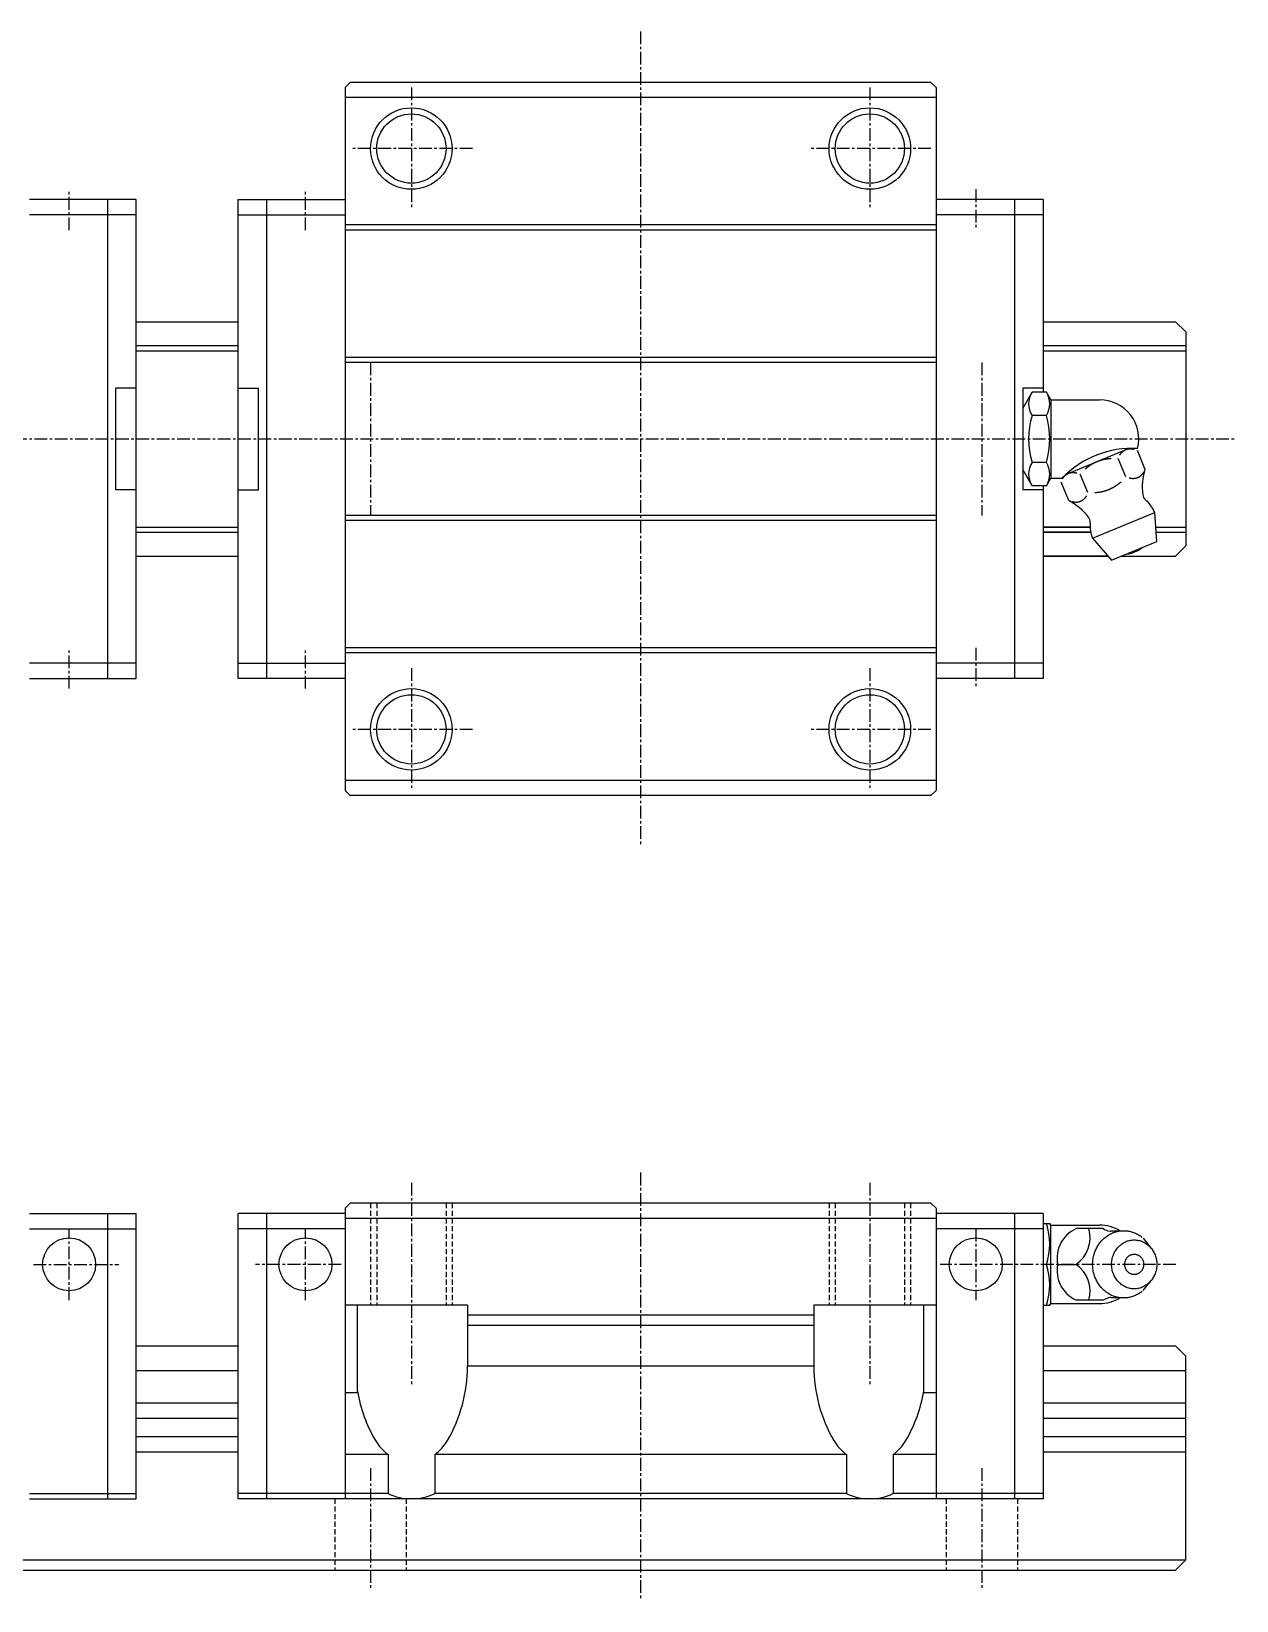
# Model space of a CAD drawing. Extents: x 10 to 349, y 10 to 201.
# Drawn here: x 230.7 to 349, y 47 to 201 of the extents above; entities that cross this region are included whole.
import ezdxf

# ---------------------------------------------------------------- set-up
doc = ezdxf.new("R2010")
doc.units = 0
doc.linetypes.add('CENTER', pattern=[2, 1.25, -0.25, 0.25, -0.25])
doc.linetypes.add('DASHED', pattern=[0.75, 0.5, -0.25])
doc.layers.get('0').update_dxf_attribs({"linetype": 'CONTINUOUS'})
doc.layers.add('CENTER', color=1, linetype='CENTER')

msp = doc.modelspace()

# ---------------------------------------------------------------- linework, layer by layer
at = {"color": 7, "linetype": 'CONTINUOUS'}
for p, q in [((262.00006, 195.99998), (261.49998, 195.49988)), ((318.99994, 195.99998), (262.00006, 195.99998)), ((319.49998, 195.49996), (318.99994, 195.99998)), ((261.49998, 195.49988), (261.49998, 126.50001)), ((319.49998, 194.49998), (261.49998, 194.49998)), ((319.49998, 195.49996), (319.49998, 126.49998)), ((240.99999, 184.49998), (230.49999, 184.49998)), ((238.2, 137.49998), (238.2, 184.49998)), ((240.99999, 137.49998), (240.99999, 184.49998)), ((250.99999, 137.49998), (250.99999, 184.49998)), ((250.99999, 184.49998), (261.49999, 184.49998)), ((253.79998, 137.49998), (253.79998, 184.49998)), ((329.99998, 184.49998), (319.49998, 184.49998)), ((327.19999, 184.49998), (327.19999, 137.49998)), ((329.99998, 184.49998), (329.99998, 165.59998)), ((240.99999, 182.99998), (230.49999, 182.99998)), ((250.99999, 182.99998), (261.49999, 182.99998)), ((319.49998, 181.99998), (261.49998, 181.99998)), ((329.99998, 182.99998), (319.49998, 182.99998)), ((319.49998, 181.49998), (261.49998, 181.49998)), ((240.99999, 172.49998), (250.99999, 172.49998)), ((329.99998, 172.49998), (342.99999, 172.49998)), ((344.00001, 171.49996), (342.99999, 172.49998)), ((344.00002, 171.49998), (344.00002, 150.49998)), ((240.99999, 170.15914), (250.99999, 170.15914)), ((240.99999, 169.65914), (250.99999, 169.65914)), ((329.99998, 170.15914), (344.00002, 170.15914)), ((329.99998, 169.65914), (344.00002, 169.65914)), ((319.49998, 168.99998), (261.49998, 168.99998)), ((319.49998, 168.49998), (261.49998, 168.49998)), ((240.99999, 165.99998), (238.99999, 165.99998)), ((238.99999, 155.99996), (238.99999, 165.99996)), ((250.99999, 165.99998), (252.99999, 165.99998)), ((252.99999, 155.99996), (252.99999, 165.99996)), ((327.99997, 163.99997), (328.92374, 165.59998)), ((327.99998, 165.99998), (327.99998, 155.99998)), ((329.99998, 165.99998), (327.99998, 165.99998)), ((330.32373, 165.59998), (328.92373, 165.59998)), ((330.75674, 164.84997), (330.32372, 165.59998)), ((330.75674, 164.84997), (330.75674, 157.14996)), ((330.75676, 164.84998), (335.54788, 164.84998)), ((330.32372, 163.29997), (328.92375, 163.29997)), ((330.32372, 158.69998), (328.92373, 158.69998)), ((332.22956, 157.51898), (338.39608, 160.07324)), ((338.12964, 157.28728), (337.38576, 159.08317)), ((340.00049, 158.06221), (339.25661, 159.8581)), ((328.92374, 156.39997), (327.99998, 157.99998)), ((330.32373, 156.39997), (330.75674, 157.14997)), ((330.75676, 157.14998), (331.853, 157.14998)), ((334.38793, 155.73741), (333.64405, 157.5333)), ((240.99999, 155.99998), (238.99999, 155.99998)), ((250.99999, 155.99998), (252.99999, 155.99998)), ((329.99998, 155.99998), (327.99998, 155.99998)), ((330.32374, 156.39998), (328.92373, 156.39998)), ((329.99998, 156.39998), (329.99998, 137.49998)), ((332.51707, 154.96248), (331.77319, 156.75837)), ((319.49998, 153.49998), (261.49998, 153.49998)), ((319.49998, 152.99998), (261.49998, 152.99998)), ((334.86627, 151.25087), (340.96387, 153.77658)), ((341.16562, 150.9377), (340.96387, 153.77659)), ((240.99999, 152.3408), (250.99999, 152.3408)), ((240.99999, 151.8408), (250.99999, 151.8408)), ((334.6196, 152.3408), (329.99998, 152.3408)), ((329.99998, 152.3408), (334.6196, 152.3408)), ((334.68441, 151.8408), (329.99998, 151.8408)), ((329.99998, 151.8408), (334.68441, 151.8408)), ((334.86627, 151.25088), (336.731, 149.10082)), ((336.731, 149.10081), (341.16562, 150.93769)), ((341.06591, 152.3408), (344.00002, 152.3408)), ((341.10144, 151.8408), (344.00002, 151.8408)), ((240.99999, 149.49998), (250.99999, 149.49998)), ((336.38481, 149.49998), (329.99998, 149.49998)), ((329.99998, 149.49998), (336.38481, 149.49998)), ((337.69468, 149.49998), (343.00002, 149.49998)), ((344.00001, 150.49997), (343.00002, 149.49998)), ((319.49998, 140.49998), (261.49998, 140.49998)), ((240.99999, 138.99998), (230.49999, 138.99998)), ((250.99999, 138.99998), (261.49999, 138.99998)), ((319.49998, 139.99998), (261.49998, 139.99998)), ((329.99998, 138.99998), (319.49998, 138.99998)), ((230.49999, 137.49996), (240.99999, 137.49996)), ((261.49999, 137.49996), (250.99999, 137.49996)), ((329.99998, 137.49998), (319.49998, 137.49998)), ((319.49998, 127.49998), (261.49998, 127.49998)), ((262.00002, 125.99999), (261.50002, 126.5)), ((319.50001, 126.49999), (318.99999, 125.99999)), ((318.99998, 125.99998), (262.00002, 125.99998)), ((230.5, 85), (240.99999, 85)), ((238.2, 57), (238.2, 85)), ((240.99999, 57), (240.99999, 85)), ((261.49998, 85), (250.99999, 85)), ((250.99999, 57), (250.99999, 85)), ((253.79998, 57), (253.79998, 85)), ((261.49998, 85.49995), (261.49998, 57)), ((262.00002, 85.99999), (261.50003, 85.49999)), ((319.00001, 85.99998), (262.00001, 85.99998)), ((319.50003, 85.49998), (319.00001, 85.99999)), ((319.49998, 85.50001), (319.49998, 57)), ((329.99996, 85), (319.49998, 85)), ((327.19997, 85), (327.19997, 57)), ((329.99996, 85), (329.99996, 57)), ((230.5, 83.5), (240.99999, 83.5)), ((261.49998, 83.5), (250.99999, 83.5)), ((319.49998, 84.49998), (261.49998, 84.49998)), ((329.99996, 83.5), (319.49998, 83.5)), ((329.99996, 84), (330.67015, 84)), ((330.75676, 83.84999), (330.67015, 83.99999)), ((330.75676, 76.15), (330.75676, 83.84999)), ((330.75676, 83.84998), (335.55207, 83.84998)), ((335.90106, 83.5074), (333.21661, 83.5074)), ((339.81831, 82.57801), (340.62395, 81.57178)), ((330.32373, 80), (329.99996, 80)), ((331.4286, 80), (333.22445, 80)), ((339.81831, 77.42198), (340.62395, 78.42822)), ((273.49998, 75.99998), (261.49998, 75.99998)), ((262.70848, 67.40188), (262.70848, 75.99998)), ((273.49998, 75.99998), (273.49998, 69.99998)), ((319.49998, 75.99998), (307.49998, 75.99998)), ((307.49998, 75.99998), (307.49998, 69.99998)), ((318.29147, 67.40188), (318.29147, 75.99998)), ((329.99996, 76), (330.67015, 76)), ((330.67015, 76), (330.75676, 76.15)), ((330.75676, 76.14998), (335.54788, 76.14998)), ((335.90106, 76.4926), (333.21661, 76.4926)), ((307.49998, 74.99998), (273.49998, 74.99998)), ((307.49998, 73.99998), (273.49998, 73.99998)), ((240.99999, 72), (250.99999, 72)), ((329.99996, 72), (342.99995, 72)), ((342.99995, 72), (343.99995, 70.99999)), ((344.00002, 51.00001), (344.00002, 70.99998)), ((240.99999, 69.58915), (250.99999, 69.58915)), ((307.49998, 69.99998), (273.49998, 69.99998)), ((329.99996, 69.58915), (344.00002, 69.58915)), ((240.99999, 66.41082), (250.99999, 66.41082)), ((262.70848, 67.40188), (261.49998, 67.40188)), ((319.49998, 67.40188), (318.29147, 67.40188)), ((329.99996, 66.41082), (344.00002, 66.41082)), ((240.99999, 64.90001), (250.99999, 64.90001)), ((329.99996, 64.90001), (344.00002, 64.90001)), ((240.99999, 63.1), (250.99999, 63.1)), ((329.99996, 63.1), (344.00002, 63.1)), ((240.99999, 61.58917), (250.99999, 61.58917)), ((265.70838, 61.33999), (261.49998, 61.33999)), ((265.70838, 61.33999), (265.70838, 57.50001)), ((310.70838, 61.33999), (270.29159, 61.33999)), ((270.29159, 61.33999), (270.29159, 57.50001)), ((310.70838, 61.33999), (310.70838, 57.50001)), ((315.29159, 61.33999), (315.29159, 57.50001)), ((319.49998, 61.33999), (315.29159, 61.33999)), ((329.99996, 61.58917), (344.00002, 61.58917)), ((230.5, 57.5), (240.99999, 57.5)), ((230.5, 57), (240.99999, 57)), ((261.49998, 57.5), (250.99999, 57.5)), ((261.49998, 57), (250.99999, 57)), ((265.70838, 57.50001), (261.49998, 57.50001)), ((319.49998, 57.00001), (261.49998, 57.00001)), ((310.70838, 57.50001), (270.29159, 57.50001)), ((319.49998, 57.50001), (315.29159, 57.50001)), ((329.99996, 57.5), (319.49998, 57.5)), ((329.99996, 57), (319.49998, 57)), ((124.00002, 51.00003), (344.00002, 51.00003)), ((342.99995, 50), (343.99996, 51.00002)), ((125.00002, 50), (342.99995, 50))]:
    msp.add_line(p, q, dxfattribs=at)
at = {"color": 3, "linetype": 'DASHED'}
for p, q in [((263.99998, 85.99998), (263.99998, 75.99998)), ((264.59998, 85.99998), (264.59998, 75.99998)), ((271.39998, 85.99998), (271.39998, 75.99998)), ((271.99998, 85.99998), (271.99998, 75.99998)), ((308.99998, 85.99998), (308.99998, 75.99998)), ((309.59998, 85.99998), (309.59998, 75.99998)), ((316.39998, 85.99998), (316.39998, 75.99998)), ((316.99998, 85.99998), (316.99998, 75.99998)), ((260.50002, 57.00001), (260.50002, 50)), ((267.50002, 57.00001), (267.50002, 50)), ((320.50002, 57.00001), (320.50002, 50)), ((327.50002, 57.00001), (327.50002, 50))]:
    msp.add_line(p, q, dxfattribs=at)
at = {"color": 7, "linetype": 'CONTINUOUS'}
for points in [[(334.11898, 158.035, 0), (334.13498, 158.05, 0), (334.15198, 158.065, 0), (334.16898, 158.08, 0), (334.18598, 158.095, 0), (334.20298, 158.11, 0), (334.22098, 158.124, 0), (334.23798, 158.139, 0), (334.25498, 158.153, 0), (334.27198, 158.168, 0), (334.28998, 158.182, 0), (334.30698, 158.196, 0), (334.32498, 158.21, 0), (334.34198, 158.224, 0), (334.35998, 158.238, 0), (334.37798, 158.252, 0), (334.39598, 158.266, 0), (334.41298, 158.279, 0), (334.43098, 158.293, 0), (334.44898, 158.306, 0), (334.46698, 158.319, 0), (334.48498, 158.333, 0), (334.50298, 158.346, 0), (334.52198, 158.359, 0), (334.53998, 158.371, 0), (334.55798, 158.384, 0), (334.57598, 158.397, 0), (334.59498, 158.409, 0), (334.61298, 158.422, 0), (334.63198, 158.434, 0), (334.64998, 158.446, 0), (334.66898, 158.458, 0), (334.68798, 158.47, 0), (334.70598, 158.482, 0), (334.72498, 158.494, 0), (334.74398, 158.506, 0), (334.76298, 158.517, 0), (334.78198, 158.529, 0), (334.80098, 158.54, 0), (334.81998, 158.551, 0), (334.83898, 158.562, 0), (334.85798, 158.573, 0), (334.87698, 158.584, 0), (334.89698, 158.595, 0), (334.91598, 158.606, 0), (334.93498, 158.616, 0), (334.95498, 158.627, 0), (334.97398, 158.637, 0), (334.99398, 158.647, 0), (335.01298, 158.657, 0), (335.03298, 158.667, 0), (335.05298, 158.677, 0), (335.07198, 158.687, 0), (335.09198, 158.697, 0), (335.11198, 158.706, 0), (335.13198, 158.716, 0), (335.15198, 158.725, 0), (335.17198, 158.734, 0), (335.19198, 158.744, 0), (335.21198, 158.753, 0), (335.23198, 158.762, 0), (335.25198, 158.77, 0), (335.27198, 158.779, 0), (335.29298, 158.788, 0), (335.31298, 158.796, 0), (335.33298, 158.804, 0), (335.35398, 158.813, 0), (335.37398, 158.821, 0), (335.39398, 158.829, 0), (335.41498, 158.837, 0), (335.43598, 158.845, 0), (335.45598, 158.852, 0), (335.47698, 158.86, 0), (335.49798, 158.867, 0), (335.51798, 158.875, 0), (335.53898, 158.882, 0), (335.55998, 158.889, 0), (335.58098, 158.896, 0), (335.60198, 158.903, 0), (335.62298, 158.91, 0), (335.64398, 158.916, 0), (335.66498, 158.923, 0), (335.68598, 158.929, 0), (335.70698, 158.936, 0), (335.72798, 158.942, 0), (335.74898, 158.948, 0), (335.77098, 158.954, 0), (335.79198, 158.96, 0), (335.81298, 158.966, 0), (335.83498, 158.971, 0), (335.85598, 158.977, 0), (335.87698, 158.982, 0), (335.89898, 158.988, 0), (335.91998, 158.993, 0), (335.94198, 158.998, 0), (335.96398, 159.003, 0), (335.98498, 159.008, 0), (336.00698, 159.012, 0), (336.02898, 159.017, 0), (336.04998, 159.022, 0), (336.07198, 159.026, 0), (336.09398, 159.03, 0), (336.11598, 159.034, 0), (336.13798, 159.038, 0), (336.15998, 159.042, 0), (336.18198, 159.046, 0), (336.20398, 159.05, 0), (336.22598, 159.053, 0), (336.24798, 159.057, 0), (336.26998, 159.06, 0), (336.29198, 159.064, 0), (336.31398, 159.067, 0), (336.33598, 159.07, 0), (336.35898, 159.073, 0), (336.38098, 159.075, 0), (336.40298, 159.078, 0), (336.42598, 159.081, 0), (336.44798, 159.083, 0), (336.46998, 159.085, 0), (336.49298, 159.087, 0), (336.51498, 159.09, 0), (336.53798, 159.092, 0), (336.55998, 159.093, 0), (336.58298, 159.095, 0), (336.60498, 159.097, 0), (336.62798, 159.098, 0), (336.65098, 159.1, 0), (336.67298, 159.101, 0), (336.69598, 159.102, 0)], [(337.52398, 159.406, 0), (337.53098, 159.418, 0), (337.53798, 159.43, 0), (337.54498, 159.442, 0), (337.55198, 159.454, 0), (337.55898, 159.466, 0), (337.56598, 159.477, 0), (337.57398, 159.489, 0), (337.58098, 159.5, 0), (337.58898, 159.512, 0), (337.59598, 159.523, 0), (337.60398, 159.534, 0), (337.61198, 159.545, 0), (337.61998, 159.556, 0), (337.62798, 159.567, 0), (337.63598, 159.577, 0), (337.64398, 159.588, 0), (337.65198, 159.598, 0), (337.65998, 159.609, 0), (337.66898, 159.619, 0), (337.67698, 159.629, 0), (337.68598, 159.639, 0), (337.69398, 159.649, 0), (337.70298, 159.659, 0), (337.71198, 159.669, 0), (337.71998, 159.678, 0), (337.72898, 159.688, 0), (337.73798, 159.697, 0), (337.74698, 159.706, 0), (337.75598, 159.716, 0), (337.76598, 159.725, 0), (337.77498, 159.733, 0), (337.78398, 159.742, 0), (337.79398, 159.751, 0), (337.80298, 159.759, 0), (337.81298, 159.768, 0), (337.82198, 159.776, 0), (337.83198, 159.784, 0), (337.84198, 159.792, 0), (337.85198, 159.8, 0), (337.86198, 159.808, 0), (337.87198, 159.816, 0), (337.88198, 159.823, 0), (337.89198, 159.831, 0), (337.90198, 159.838, 0), (337.91198, 159.845, 0), (337.92298, 159.852, 0), (337.93298, 159.859, 0), (337.94398, 159.866, 0), (337.95398, 159.873, 0), (337.96498, 159.88, 0), (337.97498, 159.886, 0), (337.98598, 159.892, 0), (337.99698, 159.899, 0), (338.00798, 159.905, 0), (338.01798, 159.911, 0), (338.02898, 159.916, 0), (338.03998, 159.922, 0), (338.05198, 159.928, 0), (338.06298, 159.933, 0), (338.07398, 159.939, 0), (338.08498, 159.944, 0), (338.09598, 159.949, 0), (338.10798, 159.954, 0), (338.11898, 159.959, 0), (338.13098, 159.963, 0), (338.14198, 159.968, 0), (338.15398, 159.972, 0), (338.16498, 159.976, 0), (338.17698, 159.981, 0), (338.18898, 159.985, 0), (338.19998, 159.988, 0), (338.21198, 159.992, 0), (338.22398, 159.996, 0), (338.23598, 159.999, 0), (338.24798, 160.003, 0), (338.25998, 160.006, 0), (338.27198, 160.009, 0), (338.28398, 160.012, 0), (338.29598, 160.015, 0), (338.30798, 160.017, 0), (338.32098, 160.02, 0), (338.33298, 160.022, 0), (338.34498, 160.025, 0), (338.35798, 160.027, 0), (338.36998, 160.029, 0), (338.38198, 160.031, 0), (338.39498, 160.033, 0), (338.40698, 160.034, 0), (338.41998, 160.036, 0), (338.43298, 160.037, 0), (338.44498, 160.038, 0), (338.45798, 160.039, 0), (338.47098, 160.04, 0), (338.48298, 160.041, 0), (338.49598, 160.042, 0), (338.50898, 160.042, 0), (338.52198, 160.043, 0), (338.53498, 160.043, 0), (338.54698, 160.043, 0), (338.55998, 160.043, 0), (338.57298, 160.043, 0), (338.58598, 160.043, 0), (338.59898, 160.042, 0), (338.61198, 160.042, 0), (338.62498, 160.041, 0), (338.63798, 160.04, 0), (338.65098, 160.039, 0), (338.66498, 160.038, 0), (338.67798, 160.037, 0), (338.69098, 160.036, 0), (338.70398, 160.034, 0), (338.71698, 160.033, 0), (338.72998, 160.031, 0), (338.74398, 160.029, 0), (338.75698, 160.027, 0), (338.76998, 160.025, 0), (338.78398, 160.023, 0), (338.79698, 160.02, 0), (338.80998, 160.018, 0), (338.82398, 160.015, 0), (338.83698, 160.012, 0), (338.84998, 160.009, 0), (338.86398, 160.006, 0), (338.87698, 160.003, 0), (338.88998, 160, 0), (338.90398, 159.996, 0), (338.91698, 159.992, 0), (338.93098, 159.989, 0)], [(331.91098, 157.081, 0), (331.91798, 157.093, 0), (331.92498, 157.105, 0), (331.93198, 157.117, 0), (331.93898, 157.129, 0), (331.94598, 157.141, 0), (331.95398, 157.153, 0), (331.96098, 157.164, 0), (331.96898, 157.176, 0), (331.97598, 157.187, 0), (331.98398, 157.198, 0), (331.99098, 157.209, 0), (331.99898, 157.22, 0), (332.00698, 157.231, 0), (332.01498, 157.242, 0), (332.02298, 157.253, 0), (332.03098, 157.263, 0), (332.03898, 157.274, 0), (332.04798, 157.284, 0), (332.05598, 157.294, 0), (332.06398, 157.304, 0), (332.07298, 157.315, 0), (332.08198, 157.324, 0), (332.08998, 157.334, 0), (332.09898, 157.344, 0), (332.10798, 157.354, 0), (332.11698, 157.363, 0), (332.12598, 157.372, 0), (332.13498, 157.382, 0), (332.14398, 157.391, 0), (332.15298, 157.4, 0), (332.16198, 157.409, 0), (332.17198, 157.417, 0), (332.18098, 157.426, 0), (332.19098, 157.435, 0), (332.19998, 157.443, 0), (332.20998, 157.451, 0), (332.21998, 157.46, 0), (332.22898, 157.468, 0), (332.23898, 157.476, 0), (332.24898, 157.483, 0), (332.25898, 157.491, 0), (332.26898, 157.499, 0), (332.27898, 157.506, 0), (332.28998, 157.513, 0), (332.29998, 157.521, 0), (332.30998, 157.528, 0), (332.32098, 157.535, 0), (332.33098, 157.541, 0), (332.34098, 157.548, 0), (332.35198, 157.555, 0), (332.36298, 157.561, 0), (332.37298, 157.568, 0), (332.38398, 157.574, 0), (332.39498, 157.58, 0), (332.40598, 157.586, 0), (332.41698, 157.592, 0), (332.42798, 157.597, 0), (332.43898, 157.603, 0), (332.44998, 157.608, 0), (332.46098, 157.614, 0), (332.47298, 157.619, 0), (332.48398, 157.624, 0), (332.49498, 157.629, 0), (332.50698, 157.634, 0), (332.51798, 157.638, 0), (332.52998, 157.643, 0), (332.54098, 157.647, 0), (332.55298, 157.652, 0), (332.56398, 157.656, 0), (332.57598, 157.66, 0), (332.58798, 157.664, 0), (332.59998, 157.667, 0), (332.61198, 157.671, 0), (332.62298, 157.675, 0), (332.63498, 157.678, 0), (332.64698, 157.681, 0), (332.65898, 157.684, 0), (332.67198, 157.687, 0), (332.68398, 157.69, 0), (332.69598, 157.693, 0), (332.70798, 157.695, 0), (332.71998, 157.698, 0), (332.73298, 157.7, 0), (332.74498, 157.702, 0), (332.75698, 157.704, 0), (332.76998, 157.706, 0), (332.78198, 157.708, 0), (332.79498, 157.709, 0), (332.80698, 157.711, 0), (332.81998, 157.712, 0), (332.83298, 157.713, 0), (332.84498, 157.715, 0), (332.85798, 157.715, 0), (332.87098, 157.716, 0), (332.88298, 157.717, 0), (332.89598, 157.718, 0), (332.90898, 157.718, 0), (332.92198, 157.718, 0), (332.93498, 157.718, 0), (332.94798, 157.718, 0), (332.96098, 157.718, 0), (332.97398, 157.718, 0), (332.98698, 157.718, 0), (332.99998, 157.717, 0), (333.01298, 157.716, 0), (333.02598, 157.716, 0), (333.03898, 157.715, 0), (333.05198, 157.714, 0), (333.06498, 157.712, 0), (333.07798, 157.711, 0), (333.09098, 157.709, 0), (333.10498, 157.708, 0), (333.11798, 157.706, 0), (333.13098, 157.704, 0), (333.14398, 157.702, 0), (333.15798, 157.7, 0), (333.17098, 157.698, 0), (333.18398, 157.695, 0), (333.19798, 157.693, 0), (333.21098, 157.69, 0), (333.22398, 157.687, 0), (333.23798, 157.684, 0), (333.25098, 157.681, 0), (333.26398, 157.678, 0), (333.27798, 157.675, 0), (333.29098, 157.671, 0), (333.30498, 157.668, 0), (333.31798, 157.664, 0)], [(339.86198, 157.739, 0), (339.85498, 157.727, 0), (339.84898, 157.715, 0), (339.84198, 157.703, 0), (339.83398, 157.691, 0), (339.82698, 157.68, 0), (339.81998, 157.668, 0), (339.81298, 157.656, 0), (339.80498, 157.645, 0), (339.79798, 157.634, 0), (339.78998, 157.622, 0), (339.78198, 157.611, 0), (339.77498, 157.6, 0), (339.76698, 157.589, 0), (339.75898, 157.579, 0), (339.75098, 157.568, 0), (339.74298, 157.557, 0), (339.73398, 157.547, 0), (339.72598, 157.537, 0), (339.71798, 157.526, 0), (339.70898, 157.516, 0), (339.70098, 157.506, 0), (339.69198, 157.496, 0), (339.68398, 157.486, 0), (339.67498, 157.477, 0), (339.66598, 157.467, 0), (339.65698, 157.458, 0), (339.64798, 157.448, 0), (339.63898, 157.439, 0), (339.62998, 157.43, 0), (339.62098, 157.421, 0), (339.61098, 157.412, 0), (339.60198, 157.403, 0), (339.59298, 157.395, 0), (339.58298, 157.386, 0), (339.57398, 157.378, 0), (339.56398, 157.369, 0), (339.55398, 157.361, 0), (339.54398, 157.353, 0), (339.53498, 157.345, 0), (339.52498, 157.337, 0), (339.51498, 157.33, 0), (339.50498, 157.322, 0), (339.49398, 157.315, 0), (339.48398, 157.307, 0), (339.47398, 157.3, 0), (339.46398, 157.293, 0), (339.45298, 157.286, 0), (339.44298, 157.279, 0), (339.43198, 157.272, 0), (339.42198, 157.266, 0), (339.41098, 157.259, 0), (339.39998, 157.253, 0), (339.38998, 157.247, 0), (339.37898, 157.241, 0), (339.36798, 157.235, 0), (339.35698, 157.229, 0), (339.34598, 157.223, 0), (339.33498, 157.218, 0), (339.32398, 157.212, 0), (339.31198, 157.207, 0), (339.30098, 157.202, 0), (339.28998, 157.197, 0), (339.27898, 157.192, 0), (339.26698, 157.187, 0), (339.25598, 157.182, 0), (339.24398, 157.178, 0), (339.23298, 157.173, 0), (339.22098, 157.169, 0), (339.20898, 157.165, 0), (339.19798, 157.161, 0), (339.18598, 157.157, 0), (339.17398, 157.153, 0), (339.16198, 157.15, 0), (339.14998, 157.146, 0), (339.13798, 157.143, 0), (339.12598, 157.139, 0), (339.11398, 157.136, 0), (339.10198, 157.133, 0), (339.08998, 157.131, 0), (339.07798, 157.128, 0), (339.06598, 157.125, 0), (339.05298, 157.123, 0), (339.04098, 157.121, 0), (339.02898, 157.118, 0), (339.01598, 157.116, 0), (339.00398, 157.115, 0), (338.99098, 157.113, 0), (338.97898, 157.111, 0), (338.96598, 157.11, 0), (338.95398, 157.108, 0), (338.94098, 157.107, 0), (338.92798, 157.106, 0), (338.91598, 157.105, 0), (338.90298, 157.104, 0), (338.88998, 157.104, 0), (338.87698, 157.103, 0), (338.86498, 157.103, 0), (338.85198, 157.102, 0), (338.83898, 157.102, 0), (338.82598, 157.102, 0), (338.81298, 157.102, 0), (338.79998, 157.103, 0), (338.78698, 157.103, 0), (338.77398, 157.104, 0), (338.76098, 157.104, 0), (338.74798, 157.105, 0), (338.73498, 157.106, 0), (338.72198, 157.107, 0), (338.70898, 157.108, 0), (338.69498, 157.11, 0), (338.68198, 157.111, 0), (338.66898, 157.113, 0), (338.65598, 157.114, 0), (338.64298, 157.116, 0), (338.62898, 157.118, 0), (338.61598, 157.12, 0), (338.60298, 157.123, 0), (338.58898, 157.125, 0), (338.57598, 157.128, 0), (338.56298, 157.13, 0), (338.54898, 157.133, 0), (338.53598, 157.136, 0), (338.52298, 157.139, 0), (338.50898, 157.142, 0), (338.49598, 157.146, 0), (338.48298, 157.149, 0), (338.46898, 157.153, 0), (338.45598, 157.157, 0)], [(337.65498, 156.786, 0), (337.63798, 156.771, 0), (337.62098, 156.756, 0), (337.60398, 156.741, 0), (337.58698, 156.726, 0), (337.56998, 156.711, 0), (337.55298, 156.696, 0), (337.53598, 156.682, 0), (337.51898, 156.667, 0), (337.50098, 156.653, 0), (337.48398, 156.638, 0), (337.46598, 156.624, 0), (337.44898, 156.61, 0), (337.43098, 156.596, 0), (337.41398, 156.582, 0), (337.39598, 156.568, 0), (337.37798, 156.555, 0), (337.35998, 156.541, 0), (337.34198, 156.528, 0), (337.32398, 156.514, 0), (337.30598, 156.501, 0), (337.28798, 156.488, 0), (337.26998, 156.475, 0), (337.25198, 156.462, 0), (337.23398, 156.449, 0), (337.21598, 156.436, 0), (337.19698, 156.424, 0), (337.17898, 156.411, 0), (337.15998, 156.399, 0), (337.14198, 156.387, 0), (337.12298, 156.374, 0), (337.10498, 156.362, 0), (337.08598, 156.35, 0), (337.06698, 156.338, 0), (337.04798, 156.327, 0), (337.02998, 156.315, 0), (337.01098, 156.304, 0), (336.99198, 156.292, 0), (336.97298, 156.281, 0), (336.95398, 156.27, 0), (336.93498, 156.258, 0), (336.91498, 156.247, 0), (336.89598, 156.236, 0), (336.87698, 156.226, 0), (336.85798, 156.215, 0), (336.83798, 156.204, 0), (336.81898, 156.194, 0), (336.79898, 156.184, 0), (336.77998, 156.173, 0), (336.75998, 156.163, 0), (336.74098, 156.153, 0), (336.72098, 156.143, 0), (336.70098, 156.133, 0), (336.68198, 156.124, 0), (336.66198, 156.114, 0), (336.64198, 156.105, 0), (336.62198, 156.095, 0), (336.60198, 156.086, 0), (336.58198, 156.077, 0), (336.56198, 156.068, 0), (336.54198, 156.059, 0), (336.52198, 156.05, 0), (336.50098, 156.042, 0), (336.48098, 156.033, 0), (336.46098, 156.024, 0), (336.44098, 156.016, 0), (336.41998, 156.008, 0), (336.39998, 156, 0), (336.37898, 155.992, 0), (336.35898, 155.984, 0), (336.33798, 155.976, 0), (336.31798, 155.968, 0), (336.29698, 155.961, 0), (336.27598, 155.953, 0), (336.25498, 155.946, 0), (336.23498, 155.939, 0), (336.21398, 155.932, 0), (336.19298, 155.925, 0), (336.17198, 155.918, 0), (336.15098, 155.911, 0), (336.12998, 155.904, 0), (336.10898, 155.898, 0), (336.08798, 155.891, 0), (336.06698, 155.885, 0), (336.04598, 155.879, 0), (336.02398, 155.873, 0), (336.00298, 155.867, 0), (335.98198, 155.861, 0), (335.95998, 155.855, 0), (335.93898, 155.849, 0), (335.91798, 155.844, 0), (335.89598, 155.838, 0), (335.87498, 155.833, 0), (335.85298, 155.828, 0), (335.83198, 155.823, 0), (335.80998, 155.818, 0), (335.78798, 155.813, 0), (335.76698, 155.808, 0), (335.74498, 155.804, 0), (335.72298, 155.799, 0), (335.70098, 155.795, 0), (335.67998, 155.79, 0), (335.65798, 155.786, 0), (335.63598, 155.782, 0), (335.61398, 155.778, 0), (335.59198, 155.774, 0), (335.56998, 155.771, 0), (335.54798, 155.767, 0), (335.52598, 155.764, 0), (335.50398, 155.76, 0), (335.48198, 155.757, 0), (335.45898, 155.754, 0), (335.43698, 155.751, 0), (335.41498, 155.748, 0), (335.39298, 155.745, 0), (335.36998, 155.743, 0), (335.34798, 155.74, 0), (335.32598, 155.738, 0), (335.30298, 155.735, 0), (335.28098, 155.733, 0), (335.25898, 155.731, 0), (335.23598, 155.729, 0), (335.21398, 155.727, 0), (335.19098, 155.725, 0), (335.16798, 155.724, 0), (335.14598, 155.722, 0), (335.12298, 155.721, 0), (335.10098, 155.72, 0), (335.07798, 155.718, 0)], [(334.24998, 155.415, 0), (334.24298, 155.402, 0), (334.23598, 155.39, 0), (334.22898, 155.378, 0), (334.22198, 155.367, 0), (334.21498, 155.355, 0), (334.20698, 155.343, 0), (334.19998, 155.332, 0), (334.19298, 155.32, 0), (334.18498, 155.309, 0), (334.17698, 155.298, 0), (334.16998, 155.287, 0), (334.16198, 155.276, 0), (334.15398, 155.265, 0), (334.14598, 155.254, 0), (334.13798, 155.243, 0), (334.12998, 155.233, 0), (334.12198, 155.222, 0), (334.11398, 155.212, 0), (334.10498, 155.201, 0), (334.09698, 155.191, 0), (334.08798, 155.181, 0), (334.07998, 155.171, 0), (334.07098, 155.162, 0), (334.06198, 155.152, 0), (334.05298, 155.142, 0), (334.04398, 155.133, 0), (334.03498, 155.123, 0), (334.02598, 155.114, 0), (334.01698, 155.105, 0), (334.00798, 155.096, 0), (333.99898, 155.087, 0), (333.98898, 155.078, 0), (333.97998, 155.07, 0), (333.97098, 155.061, 0), (333.96098, 155.053, 0), (333.95098, 155.044, 0), (333.94198, 155.036, 0), (333.93198, 155.028, 0), (333.92198, 155.02, 0), (333.91198, 155.012, 0), (333.90198, 155.005, 0), (333.89198, 154.997, 0), (333.88198, 154.99, 0), (333.87198, 154.982, 0), (333.86098, 154.975, 0), (333.85098, 154.968, 0), (333.84098, 154.961, 0), (333.82998, 154.954, 0), (333.81998, 154.948, 0), (333.80898, 154.941, 0), (333.79798, 154.935, 0), (333.78798, 154.928, 0), (333.77698, 154.922, 0), (333.76598, 154.916, 0), (333.75498, 154.91, 0), (333.74398, 154.904, 0), (333.73298, 154.898, 0), (333.72198, 154.893, 0), (333.71098, 154.887, 0), (333.69998, 154.882, 0), (333.68898, 154.877, 0), (333.67698, 154.872, 0), (333.66598, 154.867, 0), (333.65498, 154.862, 0), (333.64298, 154.857, 0), (333.63198, 154.853, 0), (333.61998, 154.848, 0), (333.60798, 154.844, 0), (333.59698, 154.84, 0), (333.58498, 154.836, 0), (333.57298, 154.832, 0), (333.56098, 154.828, 0), (333.54998, 154.825, 0), (333.53798, 154.821, 0), (333.52598, 154.818, 0), (333.51398, 154.815, 0), (333.50198, 154.812, 0), (333.48998, 154.809, 0), (333.47698, 154.806, 0), (333.46498, 154.803, 0), (333.45298, 154.801, 0), (333.44098, 154.798, 0), (333.42798, 154.796, 0), (333.41598, 154.794, 0), (333.40398, 154.792, 0), (333.39098, 154.79, 0), (333.37898, 154.788, 0), (333.36598, 154.786, 0), (333.35398, 154.785, 0), (333.34098, 154.784, 0), (333.32898, 154.782, 0), (333.31598, 154.781, 0), (333.30298, 154.78, 0), (333.28998, 154.779, 0), (333.27798, 154.779, 0), (333.26498, 154.778, 0), (333.25198, 154.778, 0), (333.23898, 154.778, 0), (333.22598, 154.777, 0), (333.21298, 154.777, 0), (333.19998, 154.778, 0), (333.18798, 154.778, 0), (333.17498, 154.778, 0), (333.16198, 154.779, 0), (333.14798, 154.779, 0), (333.13498, 154.78, 0), (333.12198, 154.781, 0), (333.10898, 154.782, 0), (333.09598, 154.783, 0), (333.08298, 154.785, 0), (333.06998, 154.786, 0), (333.05598, 154.788, 0), (333.04298, 154.79, 0), (333.02998, 154.792, 0), (333.01698, 154.794, 0), (333.00298, 154.796, 0), (332.98998, 154.798, 0), (332.97698, 154.8, 0), (332.96398, 154.803, 0), (332.94998, 154.806, 0), (332.93698, 154.808, 0), (332.92398, 154.811, 0), (332.90998, 154.814, 0), (332.89698, 154.818, 0), (332.88298, 154.821, 0), (332.86998, 154.825, 0), (332.85698, 154.828, 0), (332.84298, 154.832, 0)], [(339.72598, 77.3451, 0), (339.63998, 77.2791, 0), (339.55298, 77.2164, 0), (339.46298, 77.1569, 0), (339.37098, 77.1009, 0), (339.27798, 77.0482, 0), (339.18298, 76.9991, 0), (339.08698, 76.9536, 0), (338.98898, 76.9117, 0), (338.88998, 76.8734, 0), (338.78998, 76.8389, 0), (338.68898, 76.8081, 0), (338.58698, 76.7811, 0), (338.48398, 76.758, 0), (338.37998, 76.7387, 0), (338.27598, 76.7232, 0), (338.17198, 76.7117, 0), (338.06698, 76.7041, 0), (337.96198, 76.7004, 0), (337.85698, 76.7006, 0), (337.75198, 76.7048, 0), (337.64698, 76.7128, 0), (337.54198, 76.7248, 0), (337.43798, 76.7406, 0), (337.33498, 76.7604, 0), (337.23198, 76.784, 0), (337.12998, 76.8114, 0), (337.02898, 76.8426, 0), (336.92898, 76.8775, 0), (336.82998, 76.9162, 0), (336.73198, 76.9585, 0), (336.63598, 77.0045, 0), (336.54098, 77.054, 0), (336.44798, 77.107, 0), (336.35698, 77.1634, 0), (336.26798, 77.2233, 0), (336.17998, 77.2864, 0), (336.09498, 77.3527, 0), (336.01198, 77.4222, 0), (335.93098, 77.4948, 0), (335.85198, 77.5703, 0), (335.77598, 77.6488, 0), (335.70198, 77.73, 0), (335.63098, 77.8139, 0), (335.56298, 77.9004, 0), (335.49698, 77.9894, 0), (335.43498, 78.0809, 0), (335.37498, 78.1745, 0), (335.31898, 78.2704, 0), (335.26498, 78.3683, 0), (335.21498, 78.4682, 0), (335.16698, 78.5698, 0), (335.12398, 78.6732, 0), (335.08298, 78.7782, 0), (335.04598, 78.8846, 0), (335.01198, 78.9923, 0), (334.98198, 79.1012, 0), (334.95498, 79.2112, 0), (334.93098, 79.3221, 0), (334.91098, 79.4339, 0), (334.89498, 79.5463, 0), (334.88298, 79.6593, 0), (334.87398, 79.7726, 0), (334.86798, 79.8862, 0), (334.86598, 80, 0), (334.86798, 80.1138, 0), (334.87398, 80.2274, 0), (334.88298, 80.3407, 0), (334.89498, 80.4537, 0), (334.91098, 80.5661, 0), (334.93098, 80.6779, 0), (334.95498, 80.7888, 0), (334.98198, 80.8988, 0), (335.01198, 81.0077, 0), (335.04598, 81.1154, 0), (335.08298, 81.2218, 0), (335.12398, 81.3268, 0), (335.16698, 81.4302, 0), (335.21498, 81.5318, 0), (335.26498, 81.6317, 0), (335.31898, 81.7296, 0), (335.37498, 81.8255, 0), (335.43498, 81.9191, 0), (335.49698, 82.0106, 0), (335.56298, 82.0996, 0), (335.63098, 82.1861, 0), (335.70198, 82.27, 0), (335.77598, 82.3512, 0), (335.85198, 82.4297, 0), (335.93098, 82.5052, 0), (336.01198, 82.5778, 0), (336.09498, 82.6473, 0), (336.17998, 82.7136, 0), (336.26798, 82.7767, 0), (336.35698, 82.8366, 0), (336.44798, 82.893, 0), (336.54098, 82.946, 0), (336.63598, 82.9955, 0), (336.73198, 83.0415, 0), (336.82998, 83.0838, 0), (336.92898, 83.1225, 0), (337.02898, 83.1574, 0), (337.12998, 83.1886, 0), (337.23198, 83.216, 0), (337.33498, 83.2396, 0), (337.43798, 83.2594, 0), (337.54198, 83.2752, 0), (337.64698, 83.2872, 0), (337.75198, 83.2952, 0), (337.85698, 83.2994, 0), (337.96198, 83.2996, 0), (338.06698, 83.2959, 0), (338.17198, 83.2883, 0), (338.27598, 83.2768, 0), (338.37998, 83.2613, 0), (338.48398, 83.242, 0), (338.58698, 83.2189, 0), (338.68898, 83.1919, 0), (338.78998, 83.1611, 0), (338.88998, 83.1266, 0), (338.98898, 83.0883, 0), (339.08698, 83.0464, 0), (339.18298, 83.0009, 0), (339.27798, 82.9518, 0), (339.37098, 82.8991, 0), (339.46298, 82.8431, 0), (339.55298, 82.7836, 0), (339.63998, 82.7209, 0), (339.72598, 82.6549, 0)], [(336.54098, 83.2527, 0), (336.54798, 83.254, 0), (336.55498, 83.2553, 0), (336.56198, 83.2566, 0), (336.56898, 83.2578, 0), (336.57598, 83.259, 0), (336.58398, 83.2602, 0), (336.59098, 83.2614, 0), (336.59798, 83.2626, 0), (336.60498, 83.2637, 0), (336.61198, 83.2649, 0), (336.61898, 83.266, 0), (336.62598, 83.2671, 0), (336.63298, 83.2682, 0), (336.63998, 83.2692, 0), (336.64698, 83.2703, 0), (336.65398, 83.2713, 0), (336.66098, 83.2723, 0), (336.66798, 83.2733, 0), (336.67598, 83.2743, 0), (336.68298, 83.2752, 0), (336.68998, 83.2762, 0), (336.69698, 83.2771, 0), (336.70398, 83.278, 0), (336.71098, 83.2789, 0), (336.71798, 83.2798, 0), (336.72498, 83.2806, 0), (336.73198, 83.2814, 0), (336.73998, 83.2822, 0), (336.74698, 83.283, 0), (336.75398, 83.2838, 0), (336.76098, 83.2846, 0), (336.76798, 83.2853, 0), (336.77498, 83.286, 0), (336.78198, 83.2867, 0), (336.78898, 83.2874, 0), (336.79698, 83.2881, 0), (336.80398, 83.2887, 0), (336.81098, 83.2894, 0), (336.81798, 83.29, 0), (336.82498, 83.2906, 0), (336.83198, 83.2911, 0), (336.83898, 83.2917, 0), (336.84598, 83.2922, 0), (336.85398, 83.2928, 0), (336.86098, 83.2933, 0), (336.86798, 83.2937, 0), (336.87498, 83.2942, 0), (336.88198, 83.2947, 0), (336.88898, 83.2951, 0), (336.89598, 83.2955, 0), (336.90398, 83.2959, 0), (336.91098, 83.2963, 0), (336.91798, 83.2966, 0), (336.92498, 83.297, 0), (336.93198, 83.2973, 0), (336.93898, 83.2976, 0), (336.94598, 83.2979, 0), (336.95398, 83.2982, 0), (336.96098, 83.2984, 0), (336.96798, 83.2986, 0), (336.97498, 83.2989, 0), (336.98198, 83.299, 0), (336.98898, 83.2992, 0), (336.99598, 83.2994, 0), (337.00398, 83.2995, 0), (337.01098, 83.2996, 0), (337.01798, 83.2997, 0), (337.02498, 83.2998, 0), (337.03198, 83.2999, 0), (337.03898, 83.3, 0), (337.04698, 83.3, 0), (337.05398, 83.3, 0), (337.06098, 83.3, 0), (337.06798, 83.3, 0), (337.07498, 83.2999, 0), (337.08198, 83.2999, 0), (337.08898, 83.2998, 0), (337.09698, 83.2997, 0), (337.10398, 83.2996, 0), (337.11098, 83.2995, 0), (337.11798, 83.2993, 0), (337.12498, 83.2991, 0), (337.13198, 83.2989, 0), (337.13998, 83.2987, 0), (337.14698, 83.2985, 0), (337.15398, 83.2983, 0), (337.16098, 83.298, 0), (337.16798, 83.2977, 0), (337.17498, 83.2974, 0), (337.18198, 83.2971, 0), (337.18998, 83.2968, 0), (337.19698, 83.2965, 0), (337.20398, 83.2961, 0), (337.21098, 83.2957, 0), (337.21798, 83.2953, 0), (337.22498, 83.2949, 0), (337.23198, 83.2944, 0), (337.23998, 83.294, 0), (337.24698, 83.2935, 0), (337.25398, 83.293, 0), (337.26098, 83.2925, 0), (337.26798, 83.292, 0), (337.27498, 83.2914, 0), (337.28198, 83.2908, 0), (337.28998, 83.2903, 0), (337.29698, 83.2897, 0), (337.30398, 83.289, 0), (337.31098, 83.2884, 0), (337.31798, 83.2877, 0), (337.32498, 83.2871, 0), (337.33198, 83.2864, 0), (337.33898, 83.2857, 0), (337.34698, 83.2849, 0), (337.35398, 83.2842, 0), (337.36098, 83.2834, 0), (337.36798, 83.2826, 0), (337.37498, 83.2818, 0), (337.38198, 83.281, 0), (337.38898, 83.2802, 0), (337.39598, 83.2793, 0), (337.40298, 83.2784, 0), (337.41098, 83.2775, 0), (337.41798, 83.2766, 0), (337.42498, 83.2757, 0), (337.43198, 83.2748, 0), (337.43898, 83.2738, 0), (337.44598, 83.2728, 0), (337.45298, 83.2718, 0)], [(338.94798, 77.6, 0), (338.83998, 77.6029, 0), (338.73098, 77.6116, 0), (338.62298, 77.626, 0), (338.51598, 77.6461, 0), (338.40998, 77.6719, 0), (338.30498, 77.7033, 0), (338.20098, 77.7403, 0), (338.09998, 77.7827, 0), (337.99998, 77.8304, 0), (337.90298, 77.8834, 0), (337.80798, 77.9415, 0), (337.71598, 78.0045, 0), (337.62698, 78.0723, 0), (337.54198, 78.1448, 0), (337.45898, 78.2217, 0), (337.37998, 78.3029, 0), (337.30498, 78.3883, 0), (337.23398, 78.4775, 0), (337.16698, 78.5703, 0), (337.10498, 78.6666, 0), (337.04598, 78.7662, 0), (336.99298, 78.8686, 0), (336.94398, 78.9739, 0), (336.89998, 79.0816, 0), (336.86098, 79.1915, 0), (336.82598, 79.3033, 0), (336.79698, 79.4168, 0), (336.77398, 79.5318, 0), (336.75498, 79.6478, 0), (336.74198, 79.7648, 0), (336.73398, 79.8822, 0), (336.73098, 80, 0), (336.73398, 80.1178, 0), (336.74198, 80.2352, 0), (336.75498, 80.3522, 0), (336.77398, 80.4682, 0), (336.79698, 80.5832, 0), (336.82598, 80.6967, 0), (336.86098, 80.8085, 0), (336.89998, 80.9184, 0), (336.94398, 81.0261, 0), (336.99298, 81.1314, 0), (337.04598, 81.2338, 0), (337.10498, 81.3334, 0), (337.16698, 81.4297, 0), (337.23398, 81.5225, 0), (337.30498, 81.6117, 0), (337.37998, 81.6971, 0), (337.45898, 81.7783, 0), (337.54198, 81.8552, 0), (337.62698, 81.9277, 0), (337.71598, 81.9955, 0), (337.80798, 82.0585, 0), (337.90298, 82.1166, 0), (337.99998, 82.1696, 0), (338.09998, 82.2173, 0), (338.20098, 82.2597, 0), (338.30498, 82.2967, 0), (338.40998, 82.3281, 0), (338.51598, 82.3539, 0), (338.62298, 82.374, 0), (338.73098, 82.3884, 0), (338.83998, 82.3971, 0), (338.94798, 82.4, 0), (339.05698, 82.3971, 0), (339.16598, 82.3884, 0), (339.27398, 82.374, 0), (339.38098, 82.3539, 0), (339.48698, 82.3281, 0), (339.59198, 82.2967, 0), (339.69498, 82.2597, 0), (339.79698, 82.2173, 0), (339.89598, 82.1696, 0), (339.99398, 82.1166, 0), (340.08798, 82.0585, 0), (340.17998, 81.9955, 0), (340.26898, 81.9277, 0), (340.35498, 81.8552, 0), (340.43698, 81.7783, 0), (340.51598, 81.6971, 0), (340.59098, 81.6117, 0), (340.66198, 81.5225, 0), (340.72898, 81.4297, 0), (340.79198, 81.3334, 0), (340.84998, 81.2338, 0), (340.90398, 81.1314, 0), (340.95298, 81.0261, 0), (340.99698, 80.9184, 0), (341.03598, 80.8085, 0), (341.06998, 80.6967, 0), (341.09898, 80.5832, 0), (341.12298, 80.4682, 0), (341.14198, 80.3522, 0), (341.15498, 80.2352, 0), (341.16298, 80.1178, 0), (341.16598, 80, 0), (341.16298, 79.8822, 0), (341.15498, 79.7648, 0), (341.14198, 79.6478, 0), (341.12298, 79.5318, 0), (341.09898, 79.4168, 0), (341.06998, 79.3033, 0), (341.03598, 79.1915, 0), (340.99698, 79.0816, 0), (340.95298, 78.9739, 0), (340.90398, 78.8686, 0), (340.84998, 78.7662, 0), (340.79198, 78.6666, 0), (340.72898, 78.5703, 0), (340.66198, 78.4775, 0), (340.59098, 78.3883, 0), (340.51598, 78.3029, 0), (340.43698, 78.2217, 0), (340.35498, 78.1448, 0), (340.26898, 78.0723, 0), (340.17998, 78.0045, 0), (340.08798, 77.9415, 0), (339.99398, 77.8834, 0), (339.89598, 77.8304, 0), (339.79698, 77.7827, 0), (339.69498, 77.7403, 0), (339.59198, 77.7033, 0), (339.48698, 77.6719, 0), (339.38098, 77.6461, 0), (339.27398, 77.626, 0), (339.16598, 77.6116, 0), (339.05698, 77.6029, 0), (338.94798, 77.6, 0)], [(338.94798, 79, 0), (338.90298, 79.0012, 0), (338.85798, 79.0048, 0), (338.81298, 79.0108, 0), (338.76798, 79.0192, 0), (338.72398, 79.03, 0), (338.67998, 79.0431, 0), (338.63698, 79.0585, 0), (338.59498, 79.0761, 0), (338.55298, 79.096, 0), (338.51298, 79.1181, 0), (338.47298, 79.1423, 0), (338.43498, 79.1685, 0), (338.39798, 79.1968, 0), (338.36198, 79.227, 0), (338.32798, 79.2591, 0), (338.29498, 79.2929, 0), (338.26398, 79.3284, 0), (338.23398, 79.3656, 0), (338.20598, 79.4043, 0), (338.17998, 79.4444, 0), (338.15598, 79.4859, 0), (338.13398, 79.5286, 0), (338.11298, 79.5724, 0), (338.09498, 79.6173, 0), (338.07798, 79.6631, 0), (338.06398, 79.7097, 0), (338.05198, 79.757, 0), (338.04198, 79.8049, 0), (338.03398, 79.8533, 0), (338.02898, 79.902, 0), (338.02598, 79.9509, 0), (338.02398, 80, 0), (338.02598, 80.0491, 0), (338.02898, 80.098, 0), (338.03398, 80.1467, 0), (338.04198, 80.1951, 0), (338.05198, 80.243, 0), (338.06398, 80.2903, 0), (338.07798, 80.3369, 0), (338.09498, 80.3827, 0), (338.11298, 80.4276, 0), (338.13398, 80.4714, 0), (338.15598, 80.5141, 0), (338.17998, 80.5556, 0), (338.20598, 80.5957, 0), (338.23398, 80.6344, 0), (338.26398, 80.6716, 0), (338.29498, 80.7071, 0), (338.32798, 80.7409, 0), (338.36198, 80.773, 0), (338.39798, 80.8032, 0), (338.43498, 80.8315, 0), (338.47298, 80.8577, 0), (338.51298, 80.8819, 0), (338.55298, 80.904, 0), (338.59498, 80.9239, 0), (338.63698, 80.9415, 0), (338.67998, 80.9569, 0), (338.72398, 80.97, 0), (338.76798, 80.9808, 0), (338.81298, 80.9892, 0), (338.85798, 80.9952, 0), (338.90298, 80.9988, 0), (338.94798, 81, 0), (338.99398, 80.9988, 0), (339.03898, 80.9952, 0), (339.08398, 80.9892, 0), (339.12898, 80.9808, 0), (339.17298, 80.97, 0), (339.21698, 80.9569, 0), (339.25998, 80.9415, 0), (339.30198, 80.9239, 0), (339.34298, 80.904, 0), (339.38398, 80.8819, 0), (339.42298, 80.8577, 0), (339.46198, 80.8315, 0), (339.49898, 80.8032, 0), (339.53398, 80.773, 0), (339.56898, 80.7409, 0), (339.60198, 80.7071, 0), (339.63298, 80.6716, 0), (339.66198, 80.6344, 0), (339.68998, 80.5957, 0), (339.71698, 80.5556, 0), (339.74098, 80.5141, 0), (339.76298, 80.4714, 0), (339.78398, 80.4276, 0), (339.80198, 80.3827, 0), (339.81798, 80.3369, 0), (339.83198, 80.2903, 0), (339.84498, 80.243, 0), (339.85398, 80.1951, 0), (339.86198, 80.1467, 0), (339.86798, 80.098, 0), (339.87098, 80.0491, 0), (339.87198, 80, 0), (339.87098, 79.9509, 0), (339.86798, 79.902, 0), (339.86198, 79.8533, 0), (339.85398, 79.8049, 0), (339.84498, 79.757, 0), (339.83198, 79.7097, 0), (339.81798, 79.6631, 0), (339.80198, 79.6173, 0), (339.78398, 79.5724, 0), (339.76298, 79.5286, 0), (339.74098, 79.4859, 0), (339.71698, 79.4444, 0), (339.68998, 79.4043, 0), (339.66198, 79.3656, 0), (339.63298, 79.3284, 0), (339.60198, 79.2929, 0), (339.56898, 79.2591, 0), (339.53398, 79.227, 0), (339.49898, 79.1968, 0), (339.46198, 79.1685, 0), (339.42298, 79.1423, 0), (339.38398, 79.1181, 0), (339.34298, 79.096, 0), (339.30198, 79.0761, 0), (339.25998, 79.0585, 0), (339.21698, 79.0431, 0), (339.17298, 79.03, 0), (339.12898, 79.0192, 0), (339.08398, 79.0108, 0), (339.03898, 79.0048, 0), (338.99398, 79.0012, 0), (338.94798, 79, 0)], [(337.45298, 76.7282, 0), (337.44598, 76.7272, 0), (337.43898, 76.7262, 0), (337.43198, 76.7252, 0), (337.42498, 76.7243, 0), (337.41798, 76.7234, 0), (337.41098, 76.7225, 0), (337.40298, 76.7216, 0), (337.39598, 76.7207, 0), (337.38898, 76.7198, 0), (337.38198, 76.719, 0), (337.37498, 76.7182, 0), (337.36798, 76.7174, 0), (337.36098, 76.7166, 0), (337.35398, 76.7158, 0), (337.34698, 76.7151, 0), (337.33898, 76.7143, 0), (337.33198, 76.7136, 0), (337.32498, 76.7129, 0), (337.31798, 76.7123, 0), (337.31098, 76.7116, 0), (337.30398, 76.711, 0), (337.29698, 76.7103, 0), (337.28998, 76.7097, 0), (337.28198, 76.7092, 0), (337.27498, 76.7086, 0), (337.26798, 76.708, 0), (337.26098, 76.7075, 0), (337.25398, 76.707, 0), (337.24698, 76.7065, 0), (337.23998, 76.706, 0), (337.23198, 76.7056, 0), (337.22498, 76.7051, 0), (337.21798, 76.7047, 0), (337.21098, 76.7043, 0), (337.20398, 76.7039, 0), (337.19698, 76.7035, 0), (337.18998, 76.7032, 0), (337.18198, 76.7029, 0), (337.17498, 76.7026, 0), (337.16798, 76.7023, 0), (337.16098, 76.702, 0), (337.15398, 76.7017, 0), (337.14698, 76.7015, 0), (337.13998, 76.7013, 0), (337.13198, 76.7011, 0), (337.12498, 76.7009, 0), (337.11798, 76.7007, 0), (337.11098, 76.7005, 0), (337.10398, 76.7004, 0), (337.09698, 76.7003, 0), (337.08898, 76.7002, 0), (337.08198, 76.7001, 0), (337.07498, 76.7001, 0), (337.06798, 76.7, 0), (337.06098, 76.7, 0), (337.05398, 76.7, 0), (337.04698, 76.7, 0), (337.03898, 76.7, 0), (337.03198, 76.7001, 0), (337.02498, 76.7002, 0), (337.01798, 76.7003, 0), (337.01098, 76.7004, 0), (337.00398, 76.7005, 0), (336.99598, 76.7006, 0), (336.98898, 76.7008, 0), (336.98198, 76.701, 0), (336.97498, 76.7011, 0), (336.96798, 76.7014, 0), (336.96098, 76.7016, 0), (336.95398, 76.7018, 0), (336.94598, 76.7021, 0), (336.93898, 76.7024, 0), (336.93198, 76.7027, 0), (336.92498, 76.703, 0), (336.91798, 76.7034, 0), (336.91098, 76.7037, 0), (336.90398, 76.7041, 0), (336.89598, 76.7045, 0), (336.88898, 76.7049, 0), (336.88198, 76.7053, 0), (336.87498, 76.7058, 0), (336.86798, 76.7063, 0), (336.86098, 76.7067, 0), (336.85398, 76.7072, 0), (336.84598, 76.7078, 0), (336.83898, 76.7083, 0), (336.83198, 76.7089, 0), (336.82498, 76.7094, 0), (336.81798, 76.71, 0), (336.81098, 76.7106, 0), (336.80398, 76.7113, 0), (336.79698, 76.7119, 0), (336.78898, 76.7126, 0), (336.78198, 76.7133, 0), (336.77498, 76.714, 0), (336.76798, 76.7147, 0), (336.76098, 76.7154, 0), (336.75398, 76.7162, 0), (336.74698, 76.717, 0), (336.73998, 76.7178, 0), (336.73198, 76.7186, 0), (336.72498, 76.7194, 0), (336.71798, 76.7202, 0), (336.71098, 76.7211, 0), (336.70398, 76.722, 0), (336.69698, 76.7229, 0), (336.68998, 76.7238, 0), (336.68298, 76.7248, 0), (336.67598, 76.7257, 0), (336.66798, 76.7267, 0), (336.66098, 76.7277, 0), (336.65398, 76.7287, 0), (336.64698, 76.7297, 0), (336.63998, 76.7308, 0), (336.63298, 76.7318, 0), (336.62598, 76.7329, 0), (336.61898, 76.734, 0), (336.61198, 76.7351, 0), (336.60498, 76.7363, 0), (336.59798, 76.7374, 0), (336.59098, 76.7386, 0), (336.58398, 76.7398, 0), (336.57598, 76.741, 0), (336.56898, 76.7422, 0), (336.56198, 76.7434, 0), (336.55498, 76.7447, 0), (336.54798, 76.746, 0), (336.54098, 76.7473, 0)]]:
    msp.add_polyline3d(points, dxfattribs=at)
at = {"color": 3, "linetype": 'CONTINUOUS'}
for centre in [(267.99998, 189.49998), (312.99998, 189.49998), (267.99998, 132.49998), (312.99998, 132.49998)]:
    msp.add_circle(centre, 4, dxfattribs=at)
at = {"color": 7, "linetype": 'CONTINUOUS'}
for centre, radius in [((267.99998, 189.49998), 3.4), ((312.99998, 189.49998), 3.4), ((267.99998, 132.49998), 3.4), ((312.99998, 132.49998), 3.4), ((234.40001, 80), 2.6), ((257.59997, 80), 2.6), ((323.39998, 80), 2.6)]:
    msp.add_circle(centre, radius, dxfattribs=at)
for centre, radius, start, end in [((330.65933, 164.44998), 2.08201, 146.47183, 213.52861), ((328.58813, 164.44998), 2.08201, 326.4714, 33.52818), ((335.54998, 160.99998), 3.85, 345.95277, 90.031238), ((336.38569, 160.99998), 7.80837, 162.86916, 197.13086), ((322.86178, 160.99998), 7.80837, 342.86916, 17.13086), ((330.65933, 157.54996), 2.08201, 146.47138, 213.52763), ((328.58813, 157.54996), 2.08201, 326.47239, 33.52867), ((338.75697, 150.48119), 9.59883, 86.847509, 135.992727), ((345.73324, 156.2915), 6, 162.83522, 187.26655), ((329.71549, 149.65672), 6, 37.73349, 62.16482), ((340.57501, 155.63377), 0.8, 187.26661, 229.55127), ((337.91507, 152.51373), 3.3, 22.50004, 49.55131), ((333.828, 152.83907), 0.8, 355.44878, 37.73338), ((337.91507, 152.51373), 3.3, 175.44869, 202.49995), ((337.76756, 152.86984), 3.2, 277.12334, 307.87678), ((324.72364, 82), 5.94651, 340.34647, 19.6535), ((334.54606, 80.6069), 3.17599, 114.6245, 191.01649), ((331.44923, 82.63353), 3.17599, 303.98327, 15.97083), ((335.54998, 79.99998), 3.85, 58.38415, 90.031238), ((338.60576, 88.8632), 6, 243.20602, 249.4553), ((324.72364, 78), 5.94651, 340.34647, 19.6535), ((334.54606, 79.39309), 3.17599, 168.98351, 245.3755), ((331.44923, 77.36646), 3.17599, 344.02917, 56.01673), ((335.54998, 80.00001), 3.85, 269.96876, 301.61585), ((338.60576, 71.1368), 6, 110.544696, 116.793976), ((258.96466, 69.99999), 14.53533, 329.863831, 359.999969), ((322.03533, 69.99998), 14.53534, 179.999985, 210.136124), ((277.03531, 69.99997), 14.53533, 189.7164161, 210.136093), ((303.96463, 69.99998), 14.53534, 329.863922, 350.2838929), ((268.75108, 65.37024), 5.04884, 211.897507, 232.948471), ((267.24887, 65.37024), 5.04884, 307.052094, 328.102417), ((313.75109, 65.37024), 5.04883, 211.897537, 232.94838), ((312.24888, 65.37024), 5.04883, 307.052063, 328.102509), ((267.99998, 62.49987), 5.5, 245.3765, 294.62365), ((312.99998, 62.49987), 5.5, 245.3765, 294.62365)]:
    msp.add_arc(centre, radius, start, end, dxfattribs=at)
at = {"layer": 'CENTER', "color": 1, "linetype": 'CENTER'}
for p, q in [((290.49998, 200.99998), (290.49998, 120.99998)), ((267.99998, 195.49998), (267.99998, 183.49998)), ((312.99998, 195.49998), (312.99998, 183.49998)), ((273.99998, 189.49998), (261.99998, 189.49998)), ((318.99998, 189.49998), (306.99998, 189.49998)), ((234.4, 181.49998), (234.4, 185.49998)), ((257.59998, 181.49998), (257.59998, 185.49998)), ((323.39998, 185.49998), (323.39998, 181.49998)), ((264.00002, 168.49998), (264.00002, 153.49998)), ((324.00002, 168.49998), (324.00002, 153.49998)), ((121.00002, 160.99998), (349.00002, 160.99998)), ((234.4, 136.49998), (234.4, 140.49998)), ((257.59998, 136.49998), (257.59998, 140.49998)), ((323.39998, 140.49998), (323.39998, 136.49998)), ((267.99998, 138.49998), (267.99998, 126.49998)), ((312.99998, 138.49998), (312.99998, 126.49998)), ((273.99998, 132.49998), (261.99998, 132.49998)), ((318.99998, 132.49998), (306.99998, 132.49998)), ((267.99998, 87.99998), (267.99998, 67.99998)), ((290.49998, 88.99998), (290.49998, 47)), ((312.99998, 87.99998), (312.99998, 67.99998)), ((234.40001, 76.5), (234.40001, 83.5)), ((257.59997, 76.5), (257.59997, 83.5)), ((323.39998, 83.5), (323.39998, 76.5)), ((230.90001, 80), (239.29538, 80)), ((261.09997, 80), (252.7046, 80)), ((343.04378, 80), (319.89998, 80)), ((264.00002, 60.00001), (264.00002, 48)), ((324.00002, 60.00001), (324.00002, 48))]:
    msp.add_line(p, q, dxfattribs=at)

doc.saveas('drawing.dxf')
